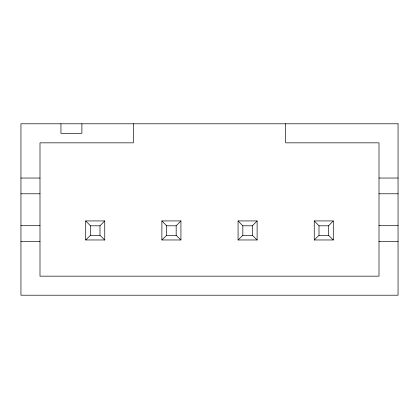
<?xml version="1.0" encoding="UTF-8"?>
<svg xmlns="http://www.w3.org/2000/svg" width="419" height="419" viewBox="0 0 419 419"><rect width="100%" height="100%" fill="white"/><g stroke="black" fill="none" stroke-linecap="round" stroke-linejoin="round"><path stroke-width="0.63" d="M104.75 239.972L99.989 235.326L99.989 225.804L104.75 220.928L85.706 220.928L85.706 239.972L104.75 239.972L104.75 220.928M180.929 239.972L176.169 235.326L176.169 225.804L180.929 220.928L161.886 220.928L161.886 239.972L180.929 239.972L180.929 220.928M257.114 239.972L252.353 235.326L252.353 225.804L257.114 220.928L238.071 220.928L238.071 239.972L257.114 239.972L257.114 220.928M333.294 239.972L328.533 235.326L328.533 225.804L333.294 220.928L314.25 220.928L314.25 239.972L333.294 239.972L333.294 220.928M85.706 239.972L90.467 235.326L99.989 235.326M161.886 239.972L166.647 235.326L176.169 235.326M238.071 239.972L242.831 235.326L252.353 235.326M314.25 239.972L319.011 235.326L328.533 235.326M20.95 178.038L39.994 178.038M379.006 178.038L398.05 178.038M20.95 193.788L39.994 193.788M379.006 193.788L398.05 193.788M20.95 225.689L39.994 225.689M379.006 225.689L398.05 225.689M85.706 220.928L90.467 225.804L99.989 225.804M161.886 220.928L166.647 225.804L176.169 225.804M238.071 220.928L242.831 225.804L252.353 225.804M314.25 220.928L319.011 225.804L328.533 225.804M20.95 241.438L39.994 241.438M379.006 241.438L398.05 241.438M319.011 225.804L319.011 235.326M285.679 123.794L285.679 142.842L379.006 142.842L379.006 276.158L39.994 276.158L39.994 142.842L133.321 142.842L133.321 123.794M242.831 225.804L242.831 235.326M166.647 225.804L166.647 235.326M90.467 225.804L90.467 235.326M81.894 123.794L81.894 133.321L60.944 133.321L60.944 123.794M398.05 123.794L20.95 123.794L20.95 295.206L398.05 295.206L398.05 123.794"/></g></svg>
